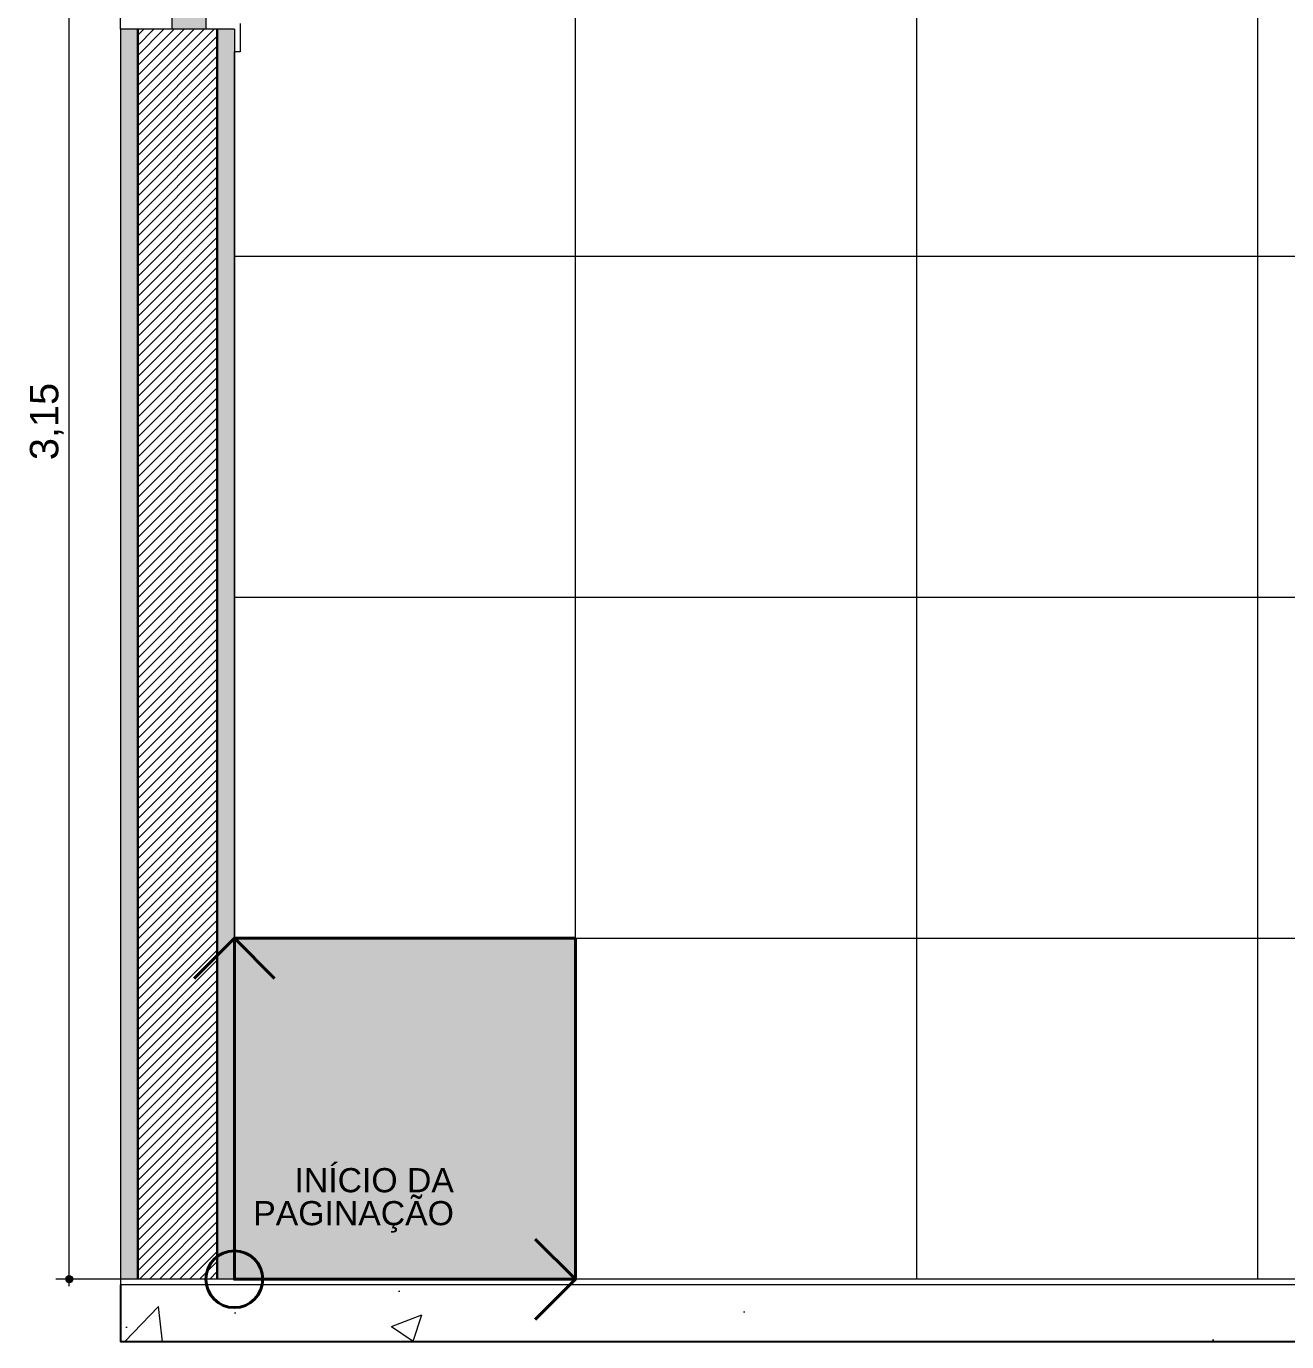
# Model space of a CAD drawing. Header units: metres. Extents: x -1.9 to 95.3, y -2.2 to 2.5.
# Drawn here: x 88.089 to 90.306, y -2.225 to 0.09 of the extents above; entities that cross this region are included whole.
import ezdxf

# ---------------------------------------------------------------- set-up
doc = ezdxf.new("R2010")
doc.units = ezdxf.units.M
doc.header["$MEASUREMENT"] = 0
for name, color, linetype in [('COTAS CORTE', 7, 'Continuous'), ('Janelas Archicad', 7, 'Continuous'), ('PAREDE CONSTRUIR', 7, 'Continuous')]:
    doc.layers.add(name, color=color, linetype=linetype)
for name, color, linetype, lineweight, true_color in [('COTAS CORTE_Caneta_No__25', 7, 'Continuous', 13, 0x982312), ('Janelas Archicad_Caneta_No__9', 7, 'Continuous', 9, 0x020202), ('LAJES.EST_Caneta_No__254', 7, 'Continuous', 0, 0xd1c9ad), ('LAJES.EST_Caneta_No__97', 7, 'Continuous', 13, 0x6b6b6b), ('NOTAS-EXECUTIVO.ARQ_Caneta_No__12', 7, 'Continuous', 0, 0x030303), ('NOTAS-EXECUTIVO.ARQ_Caneta_No__24', 7, 'Continuous', 40, 0x851f10), ('PAREDE CONSTRUIR_Caneta_No__97', 7, 'Continuous', 13, 0x6b6b6b)]:
    doc.layers.add(name, color=color, linetype=linetype, lineweight=lineweight, true_color=true_color)
for name, color, linetype, lineweight in [('Janelas Archicad_Caneta_No__10', 7, 'Continuous', 5), ('Janelas Archicad_Caneta_No__241', 7, 'Continuous', 13), ('LAJES.EST_Caneta_No__4', 7, 'Continuous', 25), ('LAJES.EST_Caneta_No__7', 7, 'Continuous', 13), ('NOTAS-EXECUTIVO.ARQ_Caneta_No__1', 7, 'Continuous', 40), ('PAREDE CONSTRUIR_Caneta_No__241', 7, 'Continuous', 13), ('PAREDE CONSTRUIR_Caneta_No__3', 7, 'Continuous', 30)]:
    doc.layers.add(name, color=color, linetype=linetype, lineweight=lineweight)
doc.styles.add('GENERATED_STYLE_1', font='arial.ttf')
doc.dimstyles.new('GENERATED_STYLE__2', dxfattribs={"dimtxt": 0.05, "dimasz": 0.02375, "dimexe": 0.18, "dimexo": 0.267183, "dimgap": 0, "dimtad": 1, "dimzin": 0, "dimdsep": 46, "dimtxsty": 'GENERATED_STYLE_1', "dimblk": 'ARROWHEAD_11', "dimblk1": 'ARROWHEAD_11', "dimblk2": 'ARROWHEAD_11', "dimcen": 0.09, "dimclrd": 256, "dimclre": 256, "dimclrt": 256, "dimadec": 0, "dimazin": 0, "dimtfac": 1, "dimtdec": 4, "dimtmove": 0, "dimatfit": 3, "dimfxl": 0, "dimtolj": 1, "dimtzin": 0, "dimarcsym": 0})
pattern_1 = [(45, (130.5551, -1.615), (-0.159099, 0.159099), [0, -0.15, 0, -0.225]), (110, (131.0551, -1.615), (0.2114308, 0.0769545), [0, -0.11, 0, -0.19])]
pattern_2 = [(50, (130.5551, -2.115), (-0.546554, 0.0478173), [0.05715, -0.62865]), (355, (130.5551, -2.115), (-0.10573, 0.5731705), [0.04572, -0.502922]), (100.4514, (130.60065, -2.119), (0.440824, 0.525353), [0.04857, -0.534271]), (46.1842, (130.5551, -1.9626), (-0.813237, 0.126127), [0.085725, -0.942975]), (96.6356, (130.6229, -1.9731), (0.712212, 0.742278), [0.072855, -0.801407]), (351.1842, (130.5551, -1.9626), (0.712212, 0.742278), [0.06858, -0.754379]), (21, (130.6313, -2.0007), (-0.454843, 0.3067956), [0.05715, -0.62865]), (326, (130.6313, -2.0007), (0.185406, 0.552564), [0.04572, -0.50292]), (71.4514, (130.6692, -2.02627), (0.640249, 0.245768), [0.04857, -0.53427]), (37.5, (130.5551, -2.115), (0.0092658, 0.2536651), [0, -0.496824, 0, -0.51054, 0, -0.504825]), (7.5, (130.5551, -2.115), (0.200459, 0.3005417), [0, -0.291084, 0, -0.485394, 0, -0.192405]), (327.5, (130.38518, -2.115), (-0.4067718, 0.0171862), [0, -0.1905, 0, -0.59436, 0, -0.78867]), (317.5, (130.30898, -2.115), (0.4443875, 0.0762795), [0, -0.24765, 0, -0.394716, 0, -0.56007])]

# ---------------------------------------------------------------- blocks, each defined once
blk = doc.blocks.new('*D313', base_point=(130.5551, -2.115))
at = {"layer": 'COTAS CORTE_Caneta_No__25', "linetype": 'Continuous', "lineweight": 13, "true_color": 0x982312}
for points in [[(88.1583, 1.035), (88.1588, 1.0326), (88.1601, 1.0306), (88.1622, 1.0292), (88.1645, 1.0287), (88.1669, 1.0292), (88.169, 1.0306), (88.1703, 1.0326), (88.1708, 1.035), (88.1703, 1.0374), (88.169, 1.0394), (88.1669, 1.0408), (88.1645, 1.0413), (88.1622, 1.0408), (88.1601, 1.0394), (88.1588, 1.0374)], [(88.1583, -2.115), (88.1588, -2.1174), (88.1601, -2.1194), (88.1622, -2.1208), (88.1645, -2.1213), (88.1669, -2.1208), (88.169, -2.1194), (88.1703, -2.1174), (88.1708, -2.115), (88.1703, -2.1126), (88.169, -2.1106), (88.1669, -2.1092), (88.1645, -2.1088), (88.1622, -2.1092), (88.1601, -2.1106), (88.1588, -2.1126)]]:
    blk.add_hatch(color=24, dxfattribs=at).paths.add_polyline_path(points)
at = {"layer": 'COTAS CORTE_Caneta_No__25', "color": 24, "linetype": 'Continuous', "lineweight": 13, "true_color": 0x982312}
for p, q in [((88.1583, 1.035), (88.1411, 1.035)), ((88.1645, -2.1088), (88.1645, 1.0287)), ((88.4317, 1.035), (88.1708, 1.035)), ((88.1583, -2.115), (88.1411, -2.115)), ((88.1645, -2.1275), (88.1645, -2.1213)), ((88.4317, -2.115), (88.1708, -2.115))]:
    blk.add_line(p, q, dxfattribs=at)
for centre in [(88.1645, 1.035), (88.1645, -2.115)]:
    blk.add_circle(centre, 0.00625, dxfattribs=at)
at = {"layer": 'COTAS CORTE_Caneta_No__25', "color": 24, "lineweight": 13, "true_color": 0x982312, "char_height": 0.05, "attachment_point": 7, "rotation": 90, "style": 'GENERATED_STYLE_1'}
for s, insert in [('\\A1;{\\pql;\\fArial|b0|i0|c0|p0;\\W1.000000;0,01}', (88.1545, 0.8953)), ('\\A1;{\\pql;\\fArial|b0|i0|c0|p0;\\W1.000000;3,15}', (88.1545, -0.6735))]:
    blk.add_mtext(s, dxfattribs=dict(at, insert=insert))
blk = doc.blocks.new('ARROWHEAD_11')
at = {"color": 0, "linetype": 'Continuous', "lineweight": 0}
blk.add_line((0, 0), (-1, 0), dxfattribs=at)
at = {"color": 0, "linetype": 'Continuous', "lineweight": 0, "const_width": 0.25, "flags": 128}
blk.add_lwpolyline([(-0.125, 0, 1), (0.125, 0, 1)], format="xyb", close=True, dxfattribs=at)
blk = doc.blocks.new('símbolo_paginação de piso(1)(1)[7]_24', base_point=(88.4549, -2.115))
at = {"layer": 'NOTAS-EXECUTIVO.ARQ_Caneta_No__24', "linetype": 'Continuous', "lineweight": 0, "true_color": 0x210704}
blk.add_hatch(color=18, dxfattribs=at).paths.add_polyline_path([(89.0549, -1.515), (88.4549, -1.515), (88.4549, -2.115), (89.0549, -2.115)])
at = {"layer": 'NOTAS-EXECUTIVO.ARQ_Caneta_No__1', "color": 7, "linetype": 'Continuous', "lineweight": 40}
for p, q in [((88.4549, -1.515), (88.3842, -1.5857)), ((88.4549, -2.115), (88.4549, -1.515)), ((88.4549, -1.515), (88.5256, -1.5857)), ((89.0549, -2.115), (88.9842, -2.0443)), ((88.4549, -2.115), (89.0549, -2.115)), ((89.0549, -2.115), (88.9842, -2.1857))]:
    blk.add_line(p, q, dxfattribs=at)
at = {"layer": 'NOTAS-EXECUTIVO.ARQ_Caneta_No__1', "color": 7, "linetype": 'Continuous', "lineweight": 40, "flags": 128}
blk.add_lwpolyline([(89.0549, -1.515), (89.0549, -2.115), (88.4549, -2.115), (88.4549, -1.515)], close=True, dxfattribs=at)
at = {"layer": 'NOTAS-EXECUTIVO.ARQ_Caneta_No__1', "color": 7, "linetype": 'Continuous', "lineweight": 40}
blk.add_circle((88.4549, -2.115), 0.05, dxfattribs=at)

msp = doc.modelspace()

# ---------------------------------------------------------------- hatches: boundary and pattern name
at = {"layer": 'Janelas Archicad', "linetype": 'Continuous', "lineweight": 0, "true_color": 0xffffff}
msp.add_hatch(color=7, dxfattribs=at).paths.add_polyline_path([(88.4049, 0.085), (88.4049, 0.115), (88.3749, 0.115), (88.3749, 0.125), (88.3449, 0.125), (88.3449, 0.085)])
at = {"layer": 'LAJES.EST_Caneta_No__254', "linetype": 'Continuous', "lineweight": 0, "true_color": 0xd1c9ad}
h = msp.add_hatch(dxfattribs=at)
h.set_pattern_fill('Haie_OD_0018', color=9, style=0, pattern_type=2)
h.set_pattern_definition(pattern_1)
h.paths.add_polyline_path([(88.2549, -2.125), (88.4549, -2.125), (88.4549, -2.115), (88.2549, -2.115)])
h = msp.add_hatch(dxfattribs=at)
h.set_pattern_fill('Haie_OD_0018', color=9, style=0, pattern_type=2)
h.set_pattern_definition(pattern_1)
h.paths.add_polyline_path([(92.1514, -2.115), (88.4549, -2.115), (88.4549, -2.125), (92.1514, -2.125)])
at = {"layer": 'LAJES.EST_Caneta_No__97', "linetype": 'Continuous', "lineweight": 13, "true_color": 0x6b6b6b}
h = msp.add_hatch(dxfattribs=at)
h.set_pattern_fill('AR_CONC_0018', color=251, style=0, pattern_type=2)
h.set_pattern_definition(pattern_2)
h.paths.add_polyline_path([(88.2549, -2.225), (88.4549, -2.225), (88.4549, -2.125), (88.2549, -2.125)])
h = msp.add_hatch(dxfattribs=at)
h.set_pattern_fill('AR_CONC_0018', color=251, style=0, pattern_type=2)
h.set_pattern_definition(pattern_2)
h.paths.add_polyline_path([(88.4549, -2.125), (88.4549, -2.225), (92.1514, -2.225), (92.1514, -2.125)])
at = {"layer": 'PAREDE CONSTRUIR', "linetype": 'Continuous', "lineweight": 0, "true_color": 0xffffff}
for points in [[(88.2549, -2.115), (88.2849, -2.115), (88.2849, 0.085), (88.2549, 0.085)], [(88.4249, -2.115), (88.4549, -2.115), (88.4549, 0.085), (88.4249, 0.085)]]:
    msp.add_hatch(color=7, dxfattribs=at).paths.add_polyline_path(points)
at = {"layer": 'PAREDE CONSTRUIR', "linetype": 'Continuous', "lineweight": 0, "true_color": 0x000000}
h = msp.add_hatch(dxfattribs=at)
h.set_pattern_fill('common_brick_0018', color=18, style=0, pattern_type=2)
h.set_pattern_definition([(45, (130.555103, -2.115), (-0.0088388348, 0.0088388348), [])])
h.paths.add_polyline_path([(88.3449, 0.085), (88.2849, 0.085), (88.2849, -2.115), (88.4249, -2.115), (88.4249, 0.085)])
at = {"layer": 'PAREDE CONSTRUIR_Caneta_No__97', "linetype": 'Continuous', "lineweight": 13, "true_color": 0x6b6b6b}
h = msp.add_hatch(dxfattribs=at)
h.set_pattern_fill('Ceramica_60_x_60_0018', color=251, style=0, pattern_type=2)
h.set_pattern_definition([(0, (88.4549, -2.115), (0, 0.6), []), (90, (88.4549, -2.115), (-0.6, 0), [])])
h.paths.add_polyline_path([(88.4549, 0.925), (88.4649, 0.925), (88.4649, 0.045), (88.4549, 0.045), (88.4549, -2.115), (92.1324, -2.115), (92.1324, -0.013), (92.1324, 0.037), (92.1514, 0.037), (92.1514, 1.035), (88.4549, 1.035)])

# ---------------------------------------------------------------- linework, layer by layer
at = {"layer": 'Janelas Archicad_Caneta_No__10', "color": 7, "linetype": 'Continuous', "lineweight": 5}
for p, q in [((88.4649, 0.095), (88.4649, 0.045)), ((88.4649, 0.045), (88.4549, 0.045))]:
    msp.add_line(p, q, dxfattribs=at)
at = {"layer": 'Janelas Archicad_Caneta_No__241', "color": 7, "linetype": 'Continuous', "lineweight": 13}
msp.add_line((88.2549, 0.085), (88.2549, 0.885), dxfattribs=at)
at = {"layer": 'Janelas Archicad_Caneta_No__9', "color": 18, "linetype": 'Continuous', "lineweight": 9, "true_color": 0x020202}
msp.add_line((88.3449, 0.125), (88.3449, 0.085), dxfattribs=at)
at = {"layer": 'Janelas Archicad_Caneta_No__9', "color": 18, "linetype": 'Continuous', "lineweight": 9, "true_color": 0x020202, "flags": 128}
msp.add_lwpolyline([(88.4049, 0.115), (88.4049, 0.095), (88.4049, 0.085)], dxfattribs=at)
at = {"layer": 'LAJES.EST_Caneta_No__4', "color": 7, "linetype": 'Continuous', "lineweight": 25}
for p, q in [((88.2549, -2.125), (88.2549, -2.225)), ((88.4549, -2.225), (88.2549, -2.225)), ((92.1514, -2.225), (88.4549, -2.225))]:
    msp.add_line(p, q, dxfattribs=at)
at = {"layer": 'LAJES.EST_Caneta_No__7', "color": 7, "linetype": 'Continuous', "lineweight": 13}
for p, q in [((88.2549, -2.115), (88.2549, -2.125)), ((88.4549, -2.125), (88.2549, -2.125)), ((92.1514, -2.115), (88.4549, -2.115)), ((92.1514, -2.125), (88.4549, -2.125))]:
    msp.add_line(p, q, dxfattribs=at)
at = {"layer": 'LAJES.EST_Caneta_No__7', "color": 7, "linetype": 'Continuous', "lineweight": 13, "flags": 128}
msp.add_lwpolyline([(88.4549, -2.115), (88.4249, -2.115), (88.2849, -2.115), (88.2549, -2.115)], dxfattribs=at)
at = {"layer": 'PAREDE CONSTRUIR_Caneta_No__241', "color": 7, "linetype": 'Continuous', "lineweight": 13}
for p, q in [((88.2549, 0.085), (88.2549, -2.015)), ((88.2549, -2.015), (88.2549, -2.115))]:
    msp.add_line(p, q, dxfattribs=at)
at = {"layer": 'PAREDE CONSTRUIR_Caneta_No__241', "color": 7, "linetype": 'Continuous', "lineweight": 13, "flags": 128}
for points in [[(88.4549, 0.085), (88.4249, 0.085), (88.4049, 0.085), (88.3449, 0.085), (88.2849, 0.085), (88.2549, 0.085)], [(88.4549, 0.085), (88.4549, 0.045), (88.4549, -2.115)]]:
    msp.add_lwpolyline(points, dxfattribs=at)
at = {"layer": 'PAREDE CONSTRUIR_Caneta_No__3', "color": 7, "linetype": 'Continuous', "lineweight": 30}
for p, q in [((88.2849, 0.085), (88.2849, -2.115)), ((88.4249, 0.085), (88.4249, -2.115))]:
    msp.add_line(p, q, dxfattribs=at)

# ---------------------------------------------------------------- block references
at = {"layer": 'NOTAS-EXECUTIVO.ARQ_Caneta_No__1', "color": 7, "linetype": 'Continuous', "lineweight": 40}
msp.add_blockref('símbolo_paginação de piso(1)(1)[7]_24', (88.4549, -2.115), dxfattribs=at)

# ---------------------------------------------------------------- texts
at = {"layer": 'NOTAS-EXECUTIVO.ARQ_Caneta_No__12', "color": 18, "linetype": 'Continuous', "lineweight": 0, "true_color": 0x030303, "insert": (88.8411, -1.9195), "char_height": 0.0425, "attachment_point": 3, "line_spacing_factor": 0.81868, "style": 'GENERATED_STYLE_1'}
msp.add_mtext('\\A1;{\\pqr;\\fArial|b0|i0|c0|p0;\\W1.000000;INÍCIO DA\\P\\pqr;\\fArial|b0|i0|c0|p0;\\W1.000000;PAGINAÇÃO}', dxfattribs=at)

# ---------------------------------------------------------------- dimensions: what is measured, and where the dimension line sits
at = {"layer": 'COTAS CORTE', "color": 24, "linetype": 'Continuous', "lineweight": 13, "true_color": 0x982312}
dim = msp.add_linear_dim(base=(88.1645, 1.035), p1=(89.0549, -2.115), p2=(90.3032, 1.035), angle=90, dimstyle='GENERATED_STYLE__2', dxfattribs=at)
dim.commit()
dim.dimension.update_dxf_attribs({"geometry": '*D313', "text_midpoint": (88.1295, -0.6087), "dimtype": 160, "text_rotation": 90})

doc.saveas('drawing.dxf')
